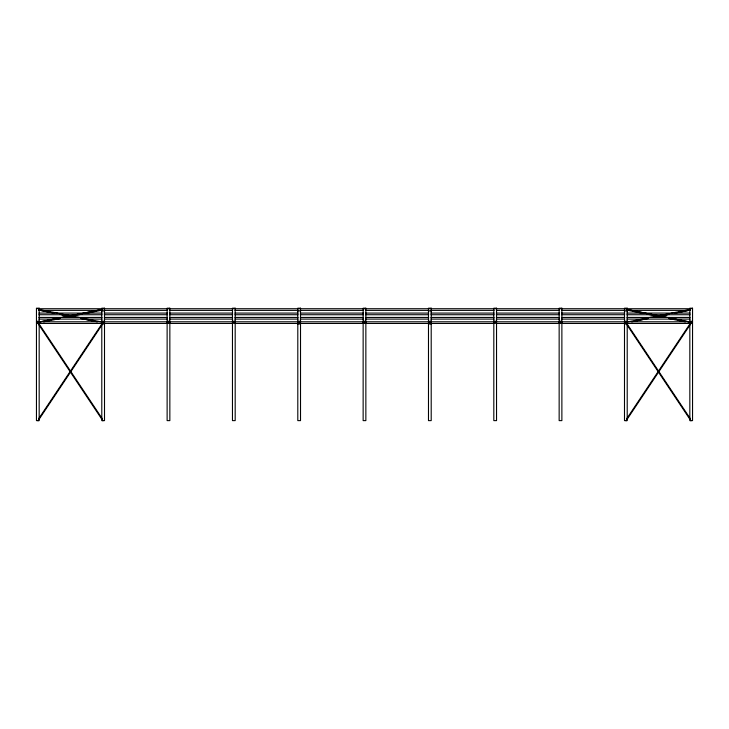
<?xml version="1.0" encoding="UTF-8"?>
<svg xmlns="http://www.w3.org/2000/svg" width="729" height="729" viewBox="0 0 729 729"><rect width="100%" height="100%" fill="white"/><g stroke="black" fill="none" stroke-linecap="round" stroke-linejoin="round"><path stroke-width="1.09" d="M38.792 418.555L102.251 323.375M102.16 324.687L38.081 420.806L37.544 420.442M626.84 418.555L690.29 323.375M38.081 322.437L37.544 322.801L102.88 420.806L103.418 420.442M691.457 420.442L690.919 420.806L626.84 324.687M39.712 321.853L58.539 318.081M61.865 317.416L80.691 313.652M82.906 313.215L102.835 309.224M40.323 321.853L60.252 317.862M62.466 317.416L102.333 309.442M43.658 321.835L60.27 318.518M65.81 317.407L82.423 314.081M86.851 313.197L102.352 310.098M627.751 321.853L648.291 317.862M649.904 317.416L669.331 313.652M670.944 313.215L690.372 309.442M634.412 321.17L646.596 318.737M656.565 316.741L668.748 314.308M678.717 312.313L689.789 310.098M631.697 321.835L648.309 318.518M653.849 317.407L669.35 314.308M674.89 313.197L690.39 310.098M37.808 308.722L691.192 308.722M38.938 310.381L102.024 310.381M104.274 310.381L167.36 310.381M169.611 310.381L232.697 310.381M234.948 310.381L298.033 310.381M300.284 310.381L363.37 310.381M365.63 310.381L428.716 310.381M430.967 310.381L494.052 310.381M496.303 310.381L559.389 310.381M561.64 310.381L624.726 310.381M626.976 310.381L690.062 310.381M101.787 310.909L104.511 310.909M297.797 310.909L300.521 310.909M428.479 310.909L431.204 310.909M624.489 310.909L627.213 310.909M38.938 313.078L102.024 313.078M104.274 313.078L167.36 313.078M169.611 313.078L232.697 313.078M234.948 313.078L298.033 313.078M300.284 313.078L363.37 313.078M365.63 313.078L428.716 313.078M430.967 313.078L494.052 313.078M496.303 313.078L559.389 313.078M561.64 313.078L624.726 313.078M626.976 313.078L690.062 313.078M38.938 314.737L102.024 314.737M104.274 314.737L167.36 314.737M169.611 314.737L232.697 314.737M234.948 314.737L298.033 314.737M300.284 314.737L363.37 314.737M365.63 314.737L428.716 314.737M430.967 314.737L494.052 314.737M496.303 314.737L559.389 314.737M561.64 314.737L624.726 314.737M626.976 314.737L690.062 314.737M38.938 317.434L102.024 317.434M104.274 317.434L167.36 317.434M169.611 317.434L232.697 317.434M234.948 317.434L298.033 317.434M300.284 317.434L363.37 317.434M365.63 317.434L428.716 317.434M430.967 317.434L494.052 317.434M496.303 317.434L559.389 317.434M561.64 317.434L624.726 317.434M626.976 317.434L690.062 317.434M38.938 319.092L102.024 319.092M104.274 319.092L167.36 319.092M169.611 319.092L232.697 319.092M234.948 319.092L298.033 319.092M300.284 319.092L363.37 319.092M365.63 319.092L428.716 319.092M430.967 319.092L494.052 319.092M496.303 319.092L559.389 319.092M561.64 319.092L624.726 319.092M626.976 319.092L690.062 319.092M36.45 321.261L39.175 321.261M101.787 321.261L104.511 321.261M167.123 321.261L169.848 321.261M232.46 321.261L235.185 321.261M297.797 321.261L300.521 321.261M363.142 321.261L365.858 321.261M428.479 321.261L431.204 321.261M493.815 321.261L496.54 321.261M559.152 321.261L561.877 321.261M624.489 321.261L627.213 321.261M689.825 321.261L692.55 321.261M36.45 322.619L39.175 322.619M101.787 322.619L104.511 322.619M167.123 322.619L169.848 322.619M232.46 322.619L235.185 322.619M297.797 322.619L300.521 322.619M363.142 322.619L365.858 322.619M428.479 322.619L431.204 322.619M493.815 322.619L496.54 322.619M559.152 322.619L561.877 322.619M624.489 322.619L627.213 322.619M689.825 322.619L692.55 322.619M38.938 323.448L102.024 323.448M104.274 323.448L167.36 323.448M169.611 323.448L232.697 323.448M234.948 323.448L298.033 323.448M300.284 323.448L363.37 323.448M365.63 323.448L428.716 323.448M430.967 323.448L494.052 323.448M496.303 323.448L559.389 323.448M561.64 323.448L624.726 323.448M626.976 323.448L690.062 323.448M101.787 323.977L104.511 323.977M297.797 323.977L300.521 323.977M428.479 323.977L431.204 323.977M624.489 323.977L627.213 323.977M626.165 309.224L646.094 313.215M648.309 313.652L667.135 317.416M670.461 318.081L689.288 321.853M626.667 309.442L666.534 317.416M668.748 317.862L688.677 321.853M626.648 310.098L642.149 313.197M646.577 314.081L663.19 317.407M668.73 318.518L685.342 321.835M38.628 309.442L58.056 313.215M59.669 313.652L79.096 317.416M80.709 317.862L101.249 321.853M39.211 310.098L50.283 312.313M60.252 314.308L72.435 316.741M82.404 318.737L94.588 321.17M38.61 310.098L54.11 313.197M59.65 314.308L75.151 317.407M80.691 318.518L97.303 321.835M690.919 322.437L691.457 322.801L626.12 420.806L625.582 420.442M626.749 323.375L690.208 418.555M38.71 323.375L102.16 418.555M691.192 323.448L691.192 321.79L37.808 321.79L37.808 323.448M625.846 321.79L625.846 323.448M560.51 321.79L560.51 323.448M495.173 321.79L495.173 323.448M429.837 321.79L429.837 323.448M364.5 321.79L364.5 323.448M299.163 321.79L299.163 323.448M233.827 321.79L233.827 323.448M168.49 321.79L168.49 323.448M103.154 321.79L103.154 323.448M690.892 322.291L691.484 322.947L690.892 322.291M39.175 308.194L36.45 308.194L36.45 420.624L39.175 420.624L39.175 308.194M104.511 308.194L101.787 308.194L101.787 420.624L104.511 420.624L104.511 308.194M169.848 308.194L167.123 308.194L167.123 420.624L169.848 420.624L169.848 308.194M235.185 308.194L232.46 308.194L232.46 420.624L235.185 420.624L235.185 308.194M300.521 308.194L297.797 308.194L297.797 420.624L300.521 420.624L300.521 308.194M365.858 308.194L363.142 308.194L363.142 420.624L365.858 420.624L365.858 308.194M431.204 308.194L428.479 308.194L428.479 420.624L431.204 420.624L431.204 308.194M496.54 308.194L493.815 308.194L493.815 420.624L496.54 420.624L496.54 308.194M561.877 308.194L559.152 308.194L559.152 420.624L561.877 420.624L561.877 308.194M627.213 308.194L624.489 308.194L624.489 420.624L627.213 420.624L627.213 308.194M692.55 308.194L689.825 308.194L689.825 420.624L692.55 420.624L692.55 308.194M38.108 322.291L37.516 322.947L38.108 322.291"/></g></svg>
